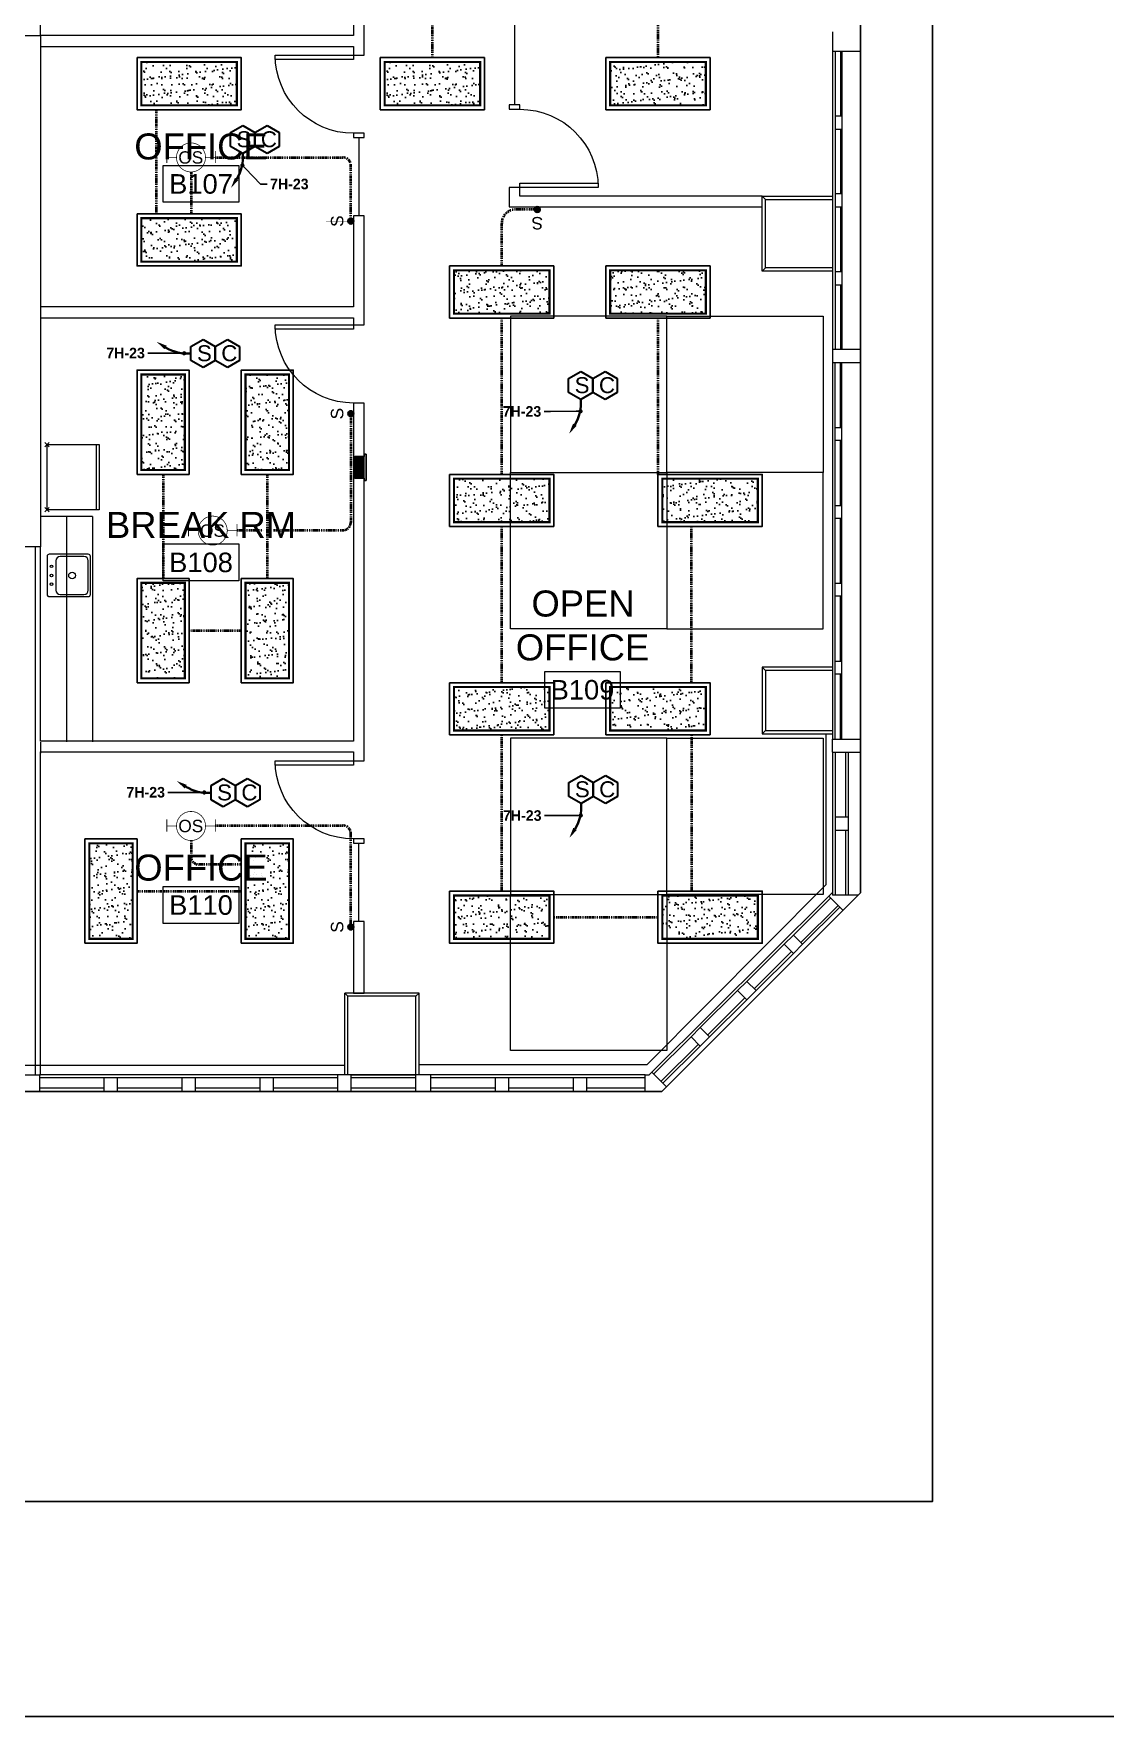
# Model space of a CAD drawing. Header units: inches. Extents: x 4293 to 10865, y -6935 to 441.
# Drawn here: x 8172 to 8666, y -6935 to -6160 of the extents above; entities that cross this region are included whole.
import ezdxf
from ezdxf import colors
from ezdxf.entities.mleader import LeaderData, LeaderLine
from ezdxf.enums import TextEntityAlignment as Align
from ezdxf.math import Vec2, Vec3

# ---------------------------------------------------------------- set-up
doc = ezdxf.new("R2010")
doc.units = ezdxf.units.IN
doc.header["$MEASUREMENT"] = 0
doc.header["$PDMODE"] = 3
doc.linetypes.add('DASHDOT', pattern=[1, 0.5, -0.25, 0, -0.25])
doc.layers.get('Defpoints').update_dxf_attribs({"color": 104})
doc.layers.add('A-CLNG-ELEC', color=11, linetype='Continuous')
doc.layers.add('A-EQUIP-FIRE', color=1, linetype='Continuous')
for name, color, linetype, lineweight in [('ARCH-BLOCK', 8, 'Continuous', 0), ('E-CIRC. NUMB', 7, 'Continuous', 35), ('E-LIGHT CNTRL-DETC.', 152, 'Continuous', 25), ('E-LIGHT SWITCH', 3, 'Continuous', 35), ('E-LIGHT-CONDUIT', 30, 'DASHDOT', 40), ('E-SMOKE AND CARBON DETECTORS', 33, 'Continuous', 30)]:
    doc.layers.add(name, color=color, linetype=linetype, lineweight=lineweight)
doc.styles.add('Arial', font='arial.ttf', dxfattribs={"height": 6})
doc.styles.add('BOO', font='GOTHIC.TTF', dxfattribs={"height": 6})
doc.styles.add('DB', font='arial.ttf')
doc.styles.get("Standard").update_dxf_attribs({"font": 'arial.ttf'})
pattern_1 = [(37.5, (9445.5637, 76.1674), (-0.18898, 5.7804713), [0, -4.56, 0, -5.1, 0, -4.875]), (7.5, (9445.564, 76.167), (5.30933, 8.466438), [0, -2.46, 0, -4.11, 0, -1.575]), (327.5, (9441.8737, 76.1674), (9.3424256, 0.016977), [0, -1.5, 0, -5.4, 0, -7.05]), (317.5, (9441.874, 76.167), (9.01838, 2.633027), [0, -0.75, 0, -3.54, 0, -4.05])]
pattern_2 = [(37.5, (9445.5637, 52.1674), (-0.18898, 5.7804713), [0, -4.56, 0, -5.1, 0, -4.875]), (7.5, (9445.564, 52.167), (5.30933, 8.466438), [0, -2.46, 0, -4.11, 0, -1.575]), (327.5, (9441.8737, 52.1674), (9.3424256, 0.016977), [0, -1.5, 0, -5.4, 0, -7.05]), (317.5, (9441.874, 52.167), (9.01838, 2.633027), [0, -0.75, 0, -3.54, 0, -4.05])]

# ---------------------------------------------------------------- blocks, each defined once
blk = doc.blocks.new('fp')
at = {"layer": 'ARCH-BLOCK'}
for p, q in [((11513.78, 2944.65), (11513.78, 3808.93)), ((11513.78, 3799.29), (11513.78, 2944.65)), ((11354.39, 3471.46), (11354.39, 3307.62)), ((11280.14, 3368.64), (11280.14, 3339.55)), ((11285.14, 3334.55), (11285.14, 3368.64)), ((11135.99, 3339.55), (11135.99, 3357)), ((11500.89, 3341.37), (11500.89, 3332.39)), ((11026.22, 3339.55), (11135.99, 3339.55)), ((11135.99, 3339.55), (11135.99, 3103.95)), ((11280.14, 3339.55), (11135.99, 3339.55)), ((11135.99, 3339.55), (11135.99, 3334.55)), ((11135.99, 3334.55), (11280.14, 3334.55)), ((11280.14, 3334.55), (11280.14, 3330.55)), ((11285.14, 3330.55), (11285.14, 3334.55)), ((11244.14, 3328.55), (11244.14, 3330.55)), ((11244.14, 3330.55), (11280.14, 3330.55)), ((11280.14, 3328.55), (11244.14, 3328.55)), ((11280.14, 3330.55), (11285.14, 3330.55)), ((11280.14, 3330.55), (11280.14, 3328.55)), ((11500.89, 3332.39), (11513.78, 3332.39)), ((11500.89, 3332.39), (11500.89, 3194.87)), ((11502.09, 3332.39), (11502.09, 3302.51)), ((11504.49, 3332.39), (11504.49, 3302.51)), ((11505.09, 3332.39), (11505.09, 3302.51)), ((11356.89, 3307.62), (11351.89, 3307.62)), ((11351.89, 3307.62), (11351.89, 3305.62)), ((11351.89, 3305.62), (11356.89, 3305.62)), ((11356.89, 3305.62), (11356.89, 3307.62)), ((11505.09, 3302.51), (11502.09, 3302.51)), ((11502.09, 3302.51), (11502.09, 3296.51)), ((11502.09, 3296.51), (11505.09, 3296.51)), ((11502.09, 3296.51), (11502.09, 3266.63)), ((11504.49, 3296.51), (11504.49, 3266.63)), ((11505.09, 3302.51), (11505.09, 3296.51)), ((11505.09, 3296.51), (11505.09, 3266.63)), ((11285.14, 3294.55), (11280.14, 3294.55)), ((11280.14, 3294.55), (11280.14, 3292.55)), ((11280.14, 3292.55), (11285.14, 3292.55)), ((11282.64, 3292.55), (11282.64, 3256.55)), ((11285.14, 3292.55), (11285.14, 3294.55)), ((11192.54, 3262.75), (11192.54, 3279.7)), ((11192.54, 3279.7), (11227.37, 3279.7)), ((11227.37, 3279.7), (11227.37, 3262.75)), ((11356.89, 3269.62), (11356.89, 3271.62)), ((11356.89, 3271.62), (11392.89, 3271.62)), ((11392.89, 3271.62), (11392.89, 3269.62)), ((11356.89, 3269.62), (11351.89, 3269.62)), ((11351.89, 3269.62), (11351.89, 3260.62)), ((11356.89, 3265.62), (11356.89, 3269.62)), ((11392.89, 3269.62), (11356.89, 3269.62)), ((11468.47, 3265.62), (11356.89, 3265.62)), ((11468.47, 3231.01), (11468.47, 3265.62)), ((11468.47, 3265.62), (11500.89, 3265.62)), ((11468.47, 3260.62), (11468.47, 3265.62)), ((11469.97, 3264.12), (11468.47, 3265.62)), ((11469.97, 3232.51), (11469.97, 3264.12)), ((11469.97, 3264.12), (11500.89, 3264.12)), ((11505.09, 3266.63), (11502.09, 3266.63)), ((11502.09, 3266.63), (11502.09, 3260.63)), ((11505.09, 3266.63), (11505.09, 3260.63)), ((11227.37, 3262.75), (11192.54, 3262.75)), ((11285.14, 3256.55), (11280.14, 3256.55)), ((11280.14, 3256.55), (11280.14, 3214.55)), ((11285.14, 3209.55), (11285.14, 3256.55)), ((11351.89, 3260.62), (11468.47, 3260.62)), ((11502.09, 3260.63), (11505.09, 3260.63)), ((11502.09, 3260.63), (11502.09, 3230.75)), ((11504.49, 3260.63), (11504.49, 3230.75)), ((11505.09, 3260.63), (11505.09, 3230.75)), ((11469.97, 3232.51), (11468.47, 3231.01)), ((11500.89, 3231.01), (11468.47, 3231.01)), ((11500.89, 3232.51), (11469.97, 3232.51)), ((11505.09, 3230.75), (11502.09, 3230.75)), ((11502.09, 3230.75), (11502.09, 3224.75)), ((11505.09, 3230.75), (11505.09, 3224.75)), ((11502.09, 3224.75), (11505.09, 3224.75)), ((11502.09, 3224.75), (11502.09, 3194.87)), ((11504.49, 3224.75), (11504.49, 3194.87)), ((11505.09, 3224.75), (11505.09, 3194.87)), ((11280.14, 3214.55), (11135.99, 3214.55)), ((11135.99, 3214.55), (11135.99, 3209.55)), ((11424.58, 3210.26), (11352.58, 3210.26)), ((11352.58, 3210.26), (11352.58, 3138.26)), ((11424.58, 3210.26), (11496.58, 3210.26)), ((11424.58, 3138.26), (11424.58, 3210.26)), ((11424.58, 3138.26), (11424.58, 3210.26)), ((11496.58, 3210.26), (11496.58, 3138.26)), ((11135.99, 3209.55), (11280.14, 3209.55)), ((11244.14, 3204.28), (11244.14, 3206.28)), ((11244.14, 3206.28), (11280.14, 3206.28)), ((11280.14, 3204.28), (11244.14, 3204.28)), ((11280.14, 3209.55), (11280.14, 3206.28)), ((11280.14, 3206.28), (11285.14, 3206.28)), ((11280.14, 3206.28), (11280.14, 3204.28)), ((11285.14, 3206.28), (11285.14, 3209.55)), ((11500.89, 3194.87), (11500.89, 3188.87)), ((11513.78, 3194.87), (11500.89, 3194.87)), ((11513.78, 3188.87), (11500.89, 3188.87)), ((11500.89, 3188.87), (11500.89, 3015.47)), ((11502.09, 3158.99), (11502.09, 3188.87)), ((11504.49, 3158.99), (11504.49, 3188.87)), ((11505.09, 3158.99), (11505.09, 3188.87)), ((11285.14, 3170.28), (11280.14, 3170.28)), ((11280.14, 3170.28), (11280.14, 3014.55)), ((11285.14, 3014.55), (11285.14, 3170.28)), ((11502.09, 3158.99), (11505.09, 3158.99)), ((11502.09, 3152.99), (11502.09, 3158.99)), ((11505.09, 3152.99), (11505.09, 3158.99)), ((11139.04, 3151.1), (11163.04, 3151.1)), ((11139.04, 3121.1), (11139.04, 3151.1)), ((11161.84, 3121.1), (11161.84, 3151.1)), ((11163.04, 3151.1), (11163.04, 3121.1)), ((11505.09, 3152.99), (11502.09, 3152.99)), ((11502.09, 3123.11), (11502.09, 3152.99)), ((11504.49, 3123.11), (11504.49, 3152.99)), ((11505.09, 3123.11), (11505.09, 3152.99)), ((11352.58, 3138.26), (11424.58, 3138.26)), ((11352.58, 3066.26), (11352.58, 3138.26)), ((11352.58, 3138.26), (11424.58, 3138.26)), ((11496.58, 3138.26), (11424.58, 3138.26)), ((11496.58, 3138.26), (11424.58, 3138.26)), ((11424.58, 3138.26), (11424.58, 3066.26)), ((11424.58, 3138.26), (11424.58, 3066.26)), ((11496.58, 3066.26), (11496.58, 3138.26)), ((11159.99, 3118.07), (11135.99, 3118.07)), ((11163.04, 3121.1), (11139.04, 3121.1)), ((11147.99, 3118.07), (11147.99, 3014.21)), ((11159.99, 3118.07), (11159.99, 3014.21)), ((11502.09, 3123.11), (11505.09, 3123.11)), ((11502.09, 3117.11), (11502.09, 3123.11)), ((11505.09, 3117.11), (11502.09, 3117.11)), ((11502.09, 3087.23), (11502.09, 3117.11)), ((11504.49, 3087.23), (11504.49, 3117.11)), ((11505.09, 3117.11), (11505.09, 3123.11)), ((11505.09, 3087.23), (11505.09, 3117.11)), ((11135.99, 3103.95), (10751.3, 3103.95)), ((11135.99, 3103.95), (11130.99, 3103.95)), ((11133.49, 3103.95), (11133.49, 2860.77)), ((11135.99, 3014.55), (11135.99, 3103.95)), ((11192.54, 3088.38), (11192.54, 3105.33)), ((11192.54, 3105.33), (11227.37, 3105.33)), ((11227.37, 3105.33), (11227.37, 3088.38)), ((11139.04, 3099.61), (11139.04, 3082.07)), ((11158.04, 3100.61), (11140.04, 3100.61)), ((11143.04, 3097.56), (11143.04, 3084.07)), ((11156.04, 3099.56), (11145.04, 3099.56)), ((11158.04, 3084.07), (11158.04, 3097.56)), ((11159.04, 3082.07), (11159.04, 3099.61)), ((11227.37, 3088.38), (11192.54, 3088.38)), ((11502.09, 3081.23), (11502.09, 3087.23)), ((11502.09, 3087.23), (11505.09, 3087.23)), ((11505.09, 3081.23), (11505.09, 3087.23)), ((11140.04, 3081.07), (11158.04, 3081.07)), ((11145.04, 3082.07), (11156.04, 3082.07)), ((11505.09, 3081.23), (11502.09, 3081.23)), ((11502.09, 3051.35), (11502.09, 3081.23)), ((11504.49, 3051.35), (11504.49, 3081.23)), ((11505.09, 3051.35), (11505.09, 3081.23)), ((11424.58, 3066.26), (11352.58, 3066.26)), ((11424.58, 3066.26), (11496.58, 3066.26)), ((11500.89, 3048.62), (11468.47, 3048.62)), ((11468.47, 3048.62), (11468.47, 3017.86)), ((11469.97, 3047.12), (11468.47, 3048.62)), ((11500.89, 3047.12), (11469.97, 3047.12)), ((11469.97, 3047.12), (11469.97, 3019.36)), ((11502.09, 3051.35), (11505.09, 3051.35)), ((11502.09, 3045.35), (11502.09, 3051.35)), ((11505.09, 3045.35), (11505.09, 3051.35)), ((11368.28, 3029.69), (11368.28, 3046.64)), ((11368.28, 3046.64), (11403.11, 3046.64)), ((11403.11, 3046.64), (11403.11, 3029.69)), ((11502.09, 3015.47), (11502.09, 3045.35)), ((11505.09, 3045.35), (11502.09, 3045.35)), ((11504.49, 3015.47), (11504.49, 3045.35)), ((11505.09, 3015.47), (11505.09, 3045.35)), ((11403.11, 3029.69), (11368.28, 3029.69)), ((11424.58, 3015.91), (11352.58, 3015.91)), ((11352.58, 3015.91), (11352.58, 2943.91)), ((11424.58, 3015.91), (11496.58, 3015.91)), ((11424.58, 2943.91), (11424.58, 3015.91)), ((11424.58, 2943.91), (11424.58, 3015.91)), ((11469.97, 3019.36), (11468.47, 3017.86)), ((11468.47, 3017.86), (11500.89, 3017.86)), ((11469.97, 3019.36), (11500.89, 3019.36)), ((11496.58, 3015.91), (11496.58, 2943.91)), ((11497.86, 3017.86), (11497.86, 2948.23)), ((11280.14, 3014.55), (11135.99, 3014.55)), ((11135.99, 3013.96), (11135.99, 3008.96)), ((11135.99, 3009.55), (11280.14, 3009.55)), ((11135.99, 2860.77), (11135.99, 3009.55)), ((11280.14, 3009.55), (11280.14, 3005.46)), ((11285.14, 3005.46), (11285.14, 3014.55)), ((11500.89, 3009.47), (11500.89, 3015.47)), ((11500.89, 3015.47), (11513.78, 3015.47)), ((11500.89, 3009.47), (11513.78, 3009.47)), ((11500.89, 3009.47), (11500.89, 2943.47)), ((11502.09, 3009.47), (11502.09, 2979.47)), ((11506.89, 3009.47), (11506.89, 2979.47)), ((11508.09, 3009.47), (11508.09, 2979.47)), ((11244.14, 3003.46), (11244.14, 3005.46)), ((11244.14, 3005.46), (11280.14, 3005.46)), ((11280.14, 3003.46), (11244.14, 3003.46)), ((11280.14, 3005.46), (11285.14, 3005.46)), ((11280.14, 3005.46), (11280.14, 3003.46)), ((11508.09, 2979.47), (11502.09, 2979.47)), ((11502.09, 2979.47), (11502.09, 2973.47)), ((11508.09, 2979.47), (11508.09, 2973.47)), ((11285.14, 2969.46), (11280.14, 2969.46)), ((11280.14, 2969.46), (11280.14, 2967.46)), ((11285.14, 2967.46), (11285.14, 2969.46)), ((11502.09, 2973.47), (11508.09, 2973.47)), ((11502.09, 2973.47), (11502.09, 2943.47)), ((11506.89, 2973.47), (11506.89, 2943.47)), ((11508.09, 2973.47), (11508.09, 2943.47)), ((11280.14, 2967.46), (11285.14, 2967.46)), ((11282.64, 2931.46), (11282.64, 2967.46)), ((11192.54, 2930.51), (11192.54, 2947.46)), ((11192.54, 2947.46), (11227.37, 2947.46)), ((11227.37, 2947.46), (11227.37, 2930.51)), ((11497.86, 2948.23), (11415.26, 2865.41)), ((11352.58, 2943.91), (11424.58, 2943.91)), ((11352.58, 2871.91), (11352.58, 2943.91)), ((11352.58, 2943.91), (11424.58, 2943.91)), ((11499.2, 2943.09), (11417.67, 2862.04)), ((11513.78, 2944.65), (11422.23, 2853.09)), ((11422.23, 2853.09), (11513.78, 2944.65)), ((11496.58, 2943.91), (11424.58, 2943.91)), ((11424.58, 2943.91), (11424.58, 2871.91)), ((11482.85, 2925.15), (11500.04, 2942.24)), ((11486.24, 2921.75), (11503.43, 2938.84)), ((11499.2, 2943.09), (11500.89, 2944.78)), ((11505.69, 2936.56), (11499.2, 2943.09)), ((11512.6, 2943.47), (11500.89, 2943.47)), ((11227.37, 2930.51), (11192.54, 2930.51)), ((11285.14, 2931.46), (11280.14, 2931.46)), ((11280.14, 2931.46), (11280.14, 2898.46)), ((11285.14, 2898.46), (11285.14, 2931.46)), ((11487.08, 2920.9), (11504.27, 2937.99)), ((11478.6, 2920.92), (11482.85, 2925.15)), ((11482.85, 2925.15), (11487.08, 2920.9)), ((11461.41, 2903.83), (11478.6, 2920.92)), ((11464.79, 2900.43), (11481.98, 2917.52)), ((11465.64, 2899.58), (11482.83, 2916.67)), ((11482.83, 2916.67), (11478.6, 2920.92)), ((11482.83, 2916.67), (11487.08, 2920.9)), ((11439.96, 2882.51), (11457.15, 2899.6)), ((11457.15, 2899.6), (11461.41, 2903.83)), ((11461.38, 2895.35), (11457.15, 2899.6)), ((11461.38, 2895.35), (11465.64, 2899.58)), ((11461.41, 2903.83), (11465.64, 2899.58)), ((11310.43, 2898.46), (11276.14, 2898.46)), ((11276.14, 2860.77), (11276.14, 2898.46)), ((11277.64, 2896.96), (11276.14, 2898.46)), ((11308.93, 2896.96), (11277.64, 2896.96)), ((11277.64, 2860.77), (11277.64, 2896.96)), ((11280.14, 2898.46), (11285.14, 2898.46)), ((11308.93, 2896.96), (11310.43, 2898.46)), ((11308.93, 2860.77), (11308.93, 2896.96)), ((11310.43, 2860.77), (11310.43, 2898.46)), ((11443.35, 2879.11), (11460.54, 2896.2)), ((11444.19, 2878.26), (11461.38, 2895.35)), ((11418.52, 2861.19), (11435.71, 2878.28)), ((11435.71, 2878.28), (11439.96, 2882.51)), ((11439.94, 2874.03), (11435.71, 2878.28)), ((11439.94, 2874.03), (11444.19, 2878.26)), ((11439.96, 2882.51), (11444.19, 2878.26)), ((11424.58, 2871.91), (11352.58, 2871.91)), ((11421.9, 2857.79), (11439.09, 2874.88)), ((11422.75, 2856.94), (11439.94, 2874.03)), ((11023.72, 2865.21), (11276.14, 2865.21)), ((11023.72, 2860.77), (11135.51, 2860.77)), ((11130.99, 2860.77), (11135.99, 2860.77)), ((11135.51, 2860.77), (11135.51, 2853.09)), ((11273.03, 2860.77), (11135.51, 2860.77)), ((11315.71, 2860.77), (11273.03, 2860.77)), ((11273.03, 2853.09), (11273.03, 2860.77)), ((11279.03, 2860.77), (11279.03, 2853.09)), ((11279.03, 2860.77), (11308.91, 2860.77)), ((11308.91, 2853.09), (11308.91, 2860.77)), ((11415.26, 2865.41), (11310.43, 2865.41)), ((11315.71, 2860.77), (11315.71, 2853.09)), ((11414.59, 2860.77), (11315.71, 2860.77)), ((11414.59, 2860.77), (11416.39, 2860.77)), ((11414.59, 2853.09), (11414.59, 2860.77)), ((11416.39, 2860.77), (11417.67, 2862.04)), ((11417.67, 2862.04), (11424.4, 2855.27)), ((11422.23, 2853.09), (9725.28, 2853.09)), ((9725.28, 2853.09), (11422.23, 2853.09)), ((11135.51, 2859.57), (11165.39, 2859.57)), ((11135.51, 2854.77), (11165.39, 2854.77)), ((11165.39, 2853.09), (11165.39, 2859.57)), ((11165.39, 2859.57), (11171.39, 2859.57)), ((11171.39, 2859.57), (11171.39, 2853.09)), ((11171.39, 2859.57), (11201.27, 2859.57)), ((11171.39, 2854.77), (11201.27, 2854.77)), ((11201.27, 2853.09), (11201.27, 2859.57)), ((11201.27, 2859.57), (11207.27, 2859.57)), ((11207.27, 2859.57), (11207.27, 2853.09)), ((11207.27, 2859.57), (11237.15, 2859.57)), ((11207.27, 2854.77), (11237.15, 2854.77)), ((11237.15, 2853.09), (11237.15, 2859.57)), ((11237.15, 2859.57), (11243.15, 2859.57)), ((11243.15, 2859.57), (11243.15, 2853.09)), ((11243.15, 2859.57), (11273.03, 2859.57)), ((11243.15, 2854.77), (11273.03, 2854.77)), ((11279.03, 2859.57), (11308.91, 2859.57)), ((11279.03, 2854.77), (11308.91, 2854.77)), ((11315.71, 2859.57), (11345.59, 2859.57)), ((11315.71, 2854.77), (11345.59, 2854.77)), ((11345.59, 2853.09), (11345.59, 2859.57)), ((11345.59, 2859.57), (11351.59, 2859.57)), ((11351.59, 2859.57), (11351.59, 2853.09)), ((11351.59, 2859.57), (11381.47, 2859.57)), ((11351.59, 2854.77), (11381.47, 2854.77)), ((11381.47, 2853.09), (11381.47, 2859.57)), ((11381.47, 2859.57), (11387.47, 2859.57)), ((11387.47, 2859.57), (11387.47, 2853.09)), ((11387.47, 2859.57), (11414.59, 2859.57)), ((11387.47, 2854.77), (11414.59, 2854.77))]:
    blk.add_line(p, q, dxfattribs=at)
for centre, radius in [((11141.09, 3095.01), 0.568), ((11141.09, 3090.84), 0.603), ((11141.09, 3086.84), 0.568), ((11150.54, 3090.82), 1.54)]:
    blk.add_circle(centre, radius, dxfattribs=at)
at = {"layer": 'ARCH-BLOCK', "extrusion": (0, 0, -1)}
for centre, start, end in [((-11280.14, 3330.55), 270, 0), ((-11356.89, 3269.62), 90, 180), ((-11280.14, 3206.28), 270, 0), ((-11280.14, 3005.46), 270, 0)]:
    blk.add_arc(centre, 36, start, end, dxfattribs=at)
at = {"layer": 'ARCH-BLOCK'}
for centre, radius, start, end in [((11140.04, 3099.61), 1, 90, 180), ((11145.04, 3097.56), 2, 90, 180), ((11156.04, 3097.56), 2, 360, 90), ((11158.04, 3099.61), 1, 0, 90), ((11140.04, 3082.07), 1, 180, 270), ((11145.04, 3084.07), 2, 180, 270), ((11156.04, 3084.07), 2, 270, 360), ((11158.04, 3082.07), 1, 270, 0)]:
    blk.add_arc(centre, radius, start, end, dxfattribs=at)
for p in [(11139.04, 3151.1), (11139.04, 3121.1)]:
    blk.add_point(p, dxfattribs=at)
at = {"layer": 'ARCH-BLOCK', "style": 'DB'}
for s, p in [('OFFICE', (11209.95, 3282.49)), ('BREAK RM', (11209.95, 3108.11)), ('OFFICE', (11209.95, 2950.24))]:
    blk.add_text(s, height=12, dxfattribs=at).set_placement(p, align=Align.CENTER)
for s, p in [('B107', (11209.95, 3271.23)), ('B108', (11209.95, 3096.86)), ('B109', (11385.7, 3038.17)), ('B110', (11209.95, 2938.99))]:
    blk.add_text(s, height=9, dxfattribs=at).set_placement(p, align=Align.MIDDLE_CENTER)
for s, p in [('OPEN', (11362.18, 3071.91)), ('OFFICE', (11354.96, 3051.69))]:
    blk.add_text(s, height=12, dxfattribs=at).set_placement(p)
blk = doc.blocks.new('A$C6F8E1985')
blk.add_lwpolyline([(0, 24), (48, 24), (48, 0), (0, 0)], close=True)
at = {"const_width": 1}
blk.add_lwpolyline([(2, 22), (46, 22), (46, 2), (2, 2)], close=True, dxfattribs=at)
blk = doc.blocks.new('A$Ceabd288c')
at = {"linetype": 'Continuous', "const_width": 0.287}
for points in [[(-9.8, 2.64), (-9.8, -2.29)], [(-9.8, 0), (-5.88, 0)], [(9.8, 0), (5.88, 0)], [(9.8, 2.64), (9.8, -2.29)]]:
    blk.add_lwpolyline(points, dxfattribs=at)
blk.add_lwpolyline([(0, -5.88, -0.414214), (-5.88, 0, -0.414214), (0, 5.88, -1)], format="xyb", close=True, dxfattribs=at)
at = {"style": 'Arial'}
blk.add_attdef('OS', text='', height=5, dxfattribs=at).set_placement((-5.13, 0), align=Align.MIDDLE_LEFT)
blk = doc.blocks.new('SW')
at = {"linetype": 'Continuous'}
blk.add_hatch(color=256, dxfattribs=at).paths.add_polyline_path([(1.9, 1.9, 1), (-1.9, 1.9, 1)])
at = {"const_width": 0.08}
blk.add_lwpolyline([(0, 3.8), (0, 19.7)], dxfattribs=at)
at = {"linetype": 'Continuous'}
blk.add_circle((0, 1.9), 1.88, dxfattribs=at)
at = {"insert": (0, 11.7), "char_height": 9, "width": 7.434, "attachment_point": 5, "style": 'Arial'}
blk.add_mtext('S', dxfattribs=at)
at = {"linetype": 'Continuous', "style": 'Arial'}
blk.add_attdef('S?', (5.2, 16.2), '', height=6, dxfattribs=at)
blk = doc.blocks.new('A$C2F972E4A')
for p, q in [((-3.33, 1.92), (0, 3.84)), ((-3.33, -1.92), (-3.33, 1.92)), ((0, 3.84), (3.33, 1.92)), ((3.33, 1.92), (3.33, -1.92)), ((0, -3.84), (-3.33, -1.92)), ((3.33, -1.92), (0, -3.84))]:
    blk.add_line(p, q)
at = {"insert": (-1.69, 2.25), "char_height": 4.37, "attachment_point": 1}
blk.add_mtext_dynamic_manual_height_columns('C', width=354.8658, gutter_width=12.5, heights=[0], dxfattribs=at)
blk = doc.blocks.new('A$C5D931295')
for p, q in [((-3.33, 1.92), (0, 3.84)), ((-3.33, -1.92), (-3.33, 1.92)), ((0, 3.84), (3.33, 1.92)), ((3.33, 1.92), (3.33, -1.92)), ((0, -3.84), (-3.33, -1.92)), ((3.33, -1.92), (0, -3.84))]:
    blk.add_line(p, q)
at = {"insert": (-1.69, 2.25), "char_height": 4.37, "attachment_point": 1}
blk.add_mtext_dynamic_manual_height_columns('S', width=354.8658, gutter_width=12.5, heights=[0], dxfattribs=at)
blk = doc.blocks.new('SMOKE')
at = {"layer": 'E-SMOKE AND CARBON DETECTORS', "xscale": 2, "yscale": 2, "zscale": 2}
for name, p in [('A$C5D931295', (5484.96, -5180.75)), ('A$C2F972E4A', (5498.26, -5180.75))]:
    blk.add_blockref(name, p, dxfattribs=at)
blk = doc.blocks.new('*U124')
blk.add_hatch(color=256).paths.add_polyline_path([(0.07, 0.28), (-1.45, 0.37), (-0.07, -0.28)])
blk = doc.blocks.new('HOMER')
at = {"layer": 'E-CIRC. NUMB', "linetype": 'Continuous'}
blk.add_lwpolyline([(0, 0, -0.161232), (-1.4, 18.1, 1.42241)], format="xyb", dxfattribs=at)
at = {"layer": 'E-CIRC. NUMB', "linetype": 'ByBlock', "xscale": 5, "yscale": 5, "zscale": 5, "rotation": 270}
blk.add_blockref('*U124', (-1.4, 18.1), dxfattribs=at)
blk = doc.blocks.new('_Dot')
at = {"color": 0, "linetype": 'ByBlock', "lineweight": -2}
blk.add_line((-0.5, 0), (-1, 0), dxfattribs=at)
at = {"color": 0, "linetype": 'ByBlock', "const_width": 0.5}
blk.add_lwpolyline([(-0.25, 0, 1), (0.25, 0, 1)], format="xyb", close=True, dxfattribs=at)

msp = doc.modelspace()

# ---------------------------------------------------------------- hatches: boundary and pattern name
at = {"layer": 'A-CLNG-ELEC'}
h = msp.add_hatch(dxfattribs=at)
h.set_pattern_fill('AR-SAND', color=256, scale=3)
h.set_pattern_definition([(37.5, (9877.5624, 460.1673), (-0.18898, 5.7804713), [0, -4.56, 0, -5.1, 0, -4.875]), (7.5, (9877.5624, 460.167), (5.30933, 8.466438), [0, -2.46, 0, -4.11, 0, -1.575]), (327.5, (9873.8724, 460.1673), (9.3424256, 0.016977), [0, -1.5, 0, -5.4, 0, -7.05]), (317.5, (9873.8724, 460.167), (9.01838, 2.633027), [0, -0.75, 0, -3.54, 0, -4.05])])
h.paths.add_polyline_path([(8265.44, -6173.22), (8221.44, -6173.22), (8221.44, -6193.22), (8265.44, -6193.22)])
h = msp.add_hatch(dxfattribs=at)
h.set_pattern_fill('AR-SAND', color=256, scale=3)
h.set_pattern_definition([(37.5, (9989.6123, 460.1673), (-0.18898, 5.7804713), [0, -4.56, 0, -5.1, 0, -4.875]), (7.5, (9989.612, 460.167), (5.30933, 8.466438), [0, -2.46, 0, -4.11, 0, -1.575]), (327.5, (9985.9223, 460.1673), (9.3424256, 0.016977), [0, -1.5, 0, -5.4, 0, -7.05]), (317.5, (9985.922, 460.167), (9.01838, 2.633027), [0, -0.75, 0, -3.54, 0, -4.05])])
h.paths.add_polyline_path([(8377.49, -6173.22), (8333.49, -6173.22), (8333.49, -6193.22), (8377.49, -6193.22)])
h = msp.add_hatch(dxfattribs=at)
h.set_pattern_fill('AR-SAND', color=256, scale=3)
h.set_pattern_definition(pattern_1)
h.paths.add_polyline_path([(8481.44, -6173.22), (8437.44, -6173.22), (8437.44, -6193.22), (8481.44, -6193.22)])
h = msp.add_hatch(dxfattribs=at)
h.set_pattern_fill('AR-SAND', color=256, scale=3)
h.set_pattern_definition(pattern_1)
h.paths.add_polyline_path([(8265.44, -6245.22), (8221.44, -6245.22), (8221.44, -6265.22), (8265.44, -6265.22)])
h = msp.add_hatch(dxfattribs=at)
h.set_pattern_fill('AR-SAND', color=256, scale=3)
h.set_pattern_definition(pattern_1)
h.paths.add_polyline_path([(8409.44, -6269.22), (8365.44, -6269.22), (8365.44, -6289.22), (8409.44, -6289.22)])
h = msp.add_hatch(dxfattribs=at)
h.set_pattern_fill('AR-SAND', color=256, scale=3)
h.set_pattern_definition(pattern_1)
h.paths.add_polyline_path([(8481.44, -6269.22), (8437.44, -6269.22), (8437.44, -6289.22), (8481.44, -6289.22)])
h = msp.add_hatch(dxfattribs=at)
h.set_pattern_fill('AR-SAND', color=256, scale=3)
h.set_pattern_definition(pattern_1)
h.paths.add_polyline_path([(8241.44, -6317.22), (8221.44, -6317.22), (8221.44, -6361.22), (8241.44, -6361.22)])
h = msp.add_hatch(dxfattribs=at)
h.set_pattern_fill('AR-SAND', color=256, scale=3)
h.set_pattern_definition(pattern_1)
h.paths.add_polyline_path([(8289.44, -6317.22), (8269.44, -6317.22), (8269.44, -6361.22), (8289.44, -6361.22)])
h = msp.add_hatch(dxfattribs=at)
h.set_pattern_fill('AR-SAND', color=256, scale=3)
h.set_pattern_definition(pattern_2)
h.paths.add_polyline_path([(8409.44, -6365.22), (8365.44, -6365.22), (8365.44, -6385.22), (8409.44, -6385.22)])
h = msp.add_hatch(dxfattribs=at)
h.set_pattern_fill('AR-SAND', color=256, scale=3)
h.set_pattern_definition(pattern_2)
h.paths.add_polyline_path([(8505.44, -6365.22), (8461.44, -6365.22), (8461.44, -6385.22), (8505.44, -6385.22)])
h = msp.add_hatch(dxfattribs=at)
h.set_pattern_fill('AR-SAND', color=256, scale=3)
h.set_pattern_definition(pattern_1)
h.paths.add_polyline_path([(8241.44, -6413.22), (8221.44, -6413.22), (8221.44, -6457.22), (8241.44, -6457.22)])
h = msp.add_hatch(dxfattribs=at)
h.set_pattern_fill('AR-SAND', color=256, scale=3)
h.set_pattern_definition(pattern_1)
h.paths.add_polyline_path([(8289.44, -6413.22), (8269.44, -6413.22), (8269.44, -6457.22), (8289.44, -6457.22)])
h = msp.add_hatch(dxfattribs=at)
h.set_pattern_fill('AR-SAND', color=256, scale=3)
h.set_pattern_definition([(37.5, (9445.5637, 100.1674), (-0.18898, 5.7804713), [0, -4.56, 0, -5.1, 0, -4.875]), (7.5, (9445.564, 100.167), (5.30933, 8.466438), [0, -2.46, 0, -4.11, 0, -1.575]), (327.5, (9441.8737, 100.1674), (9.3424256, 0.016977), [0, -1.5, 0, -5.4, 0, -7.05]), (317.5, (9441.874, 100.167), (9.01838, 2.633027), [0, -0.75, 0, -3.54, 0, -4.05])])
h.paths.add_polyline_path([(8409.44, -6461.22), (8365.44, -6461.22), (8365.44, -6481.22), (8409.44, -6481.22)])
h = msp.add_hatch(dxfattribs=at)
h.set_pattern_fill('AR-SAND', color=256, scale=3)
h.set_pattern_definition([(37.5, (9421.5637, 100.1674), (-0.18898, 5.7804713), [0, -4.56, 0, -5.1, 0, -4.875]), (7.5, (9421.564, 100.167), (5.30933, 8.466438), [0, -2.46, 0, -4.11, 0, -1.575]), (327.5, (9417.8737, 100.1674), (9.3424256, 0.016977), [0, -1.5, 0, -5.4, 0, -7.05]), (317.5, (9417.874, 100.167), (9.01838, 2.633027), [0, -0.75, 0, -3.54, 0, -4.05])])
h.paths.add_polyline_path([(8481.44, -6461.22), (8437.44, -6461.22), (8437.44, -6481.22), (8481.44, -6481.22)])
h = msp.add_hatch(dxfattribs=at)
h.set_pattern_fill('AR-SAND', color=256, scale=3)
h.set_pattern_definition([(37.5, (9517.5637, -43.8326), (-0.18898, 5.7804713), [0, -4.56, 0, -5.1, 0, -4.875]), (7.5, (9517.564, -43.833), (5.30933, 8.466438), [0, -2.46, 0, -4.11, 0, -1.575]), (327.5, (9513.8737, -43.8326), (9.3424256, 0.016977), [0, -1.5, 0, -5.4, 0, -7.05]), (317.5, (9513.874, -43.833), (9.01838, 2.633027), [0, -0.75, 0, -3.54, 0, -4.05])])
h.paths.add_polyline_path([(8217.44, -6533.22), (8197.44, -6533.22), (8197.44, -6577.22), (8217.44, -6577.22)])
h = msp.add_hatch(dxfattribs=at)
h.set_pattern_fill('AR-SAND', color=256, scale=3)
h.set_pattern_definition([(37.5, (9589.5637, -43.8326), (-0.18898, 5.7804713), [0, -4.56, 0, -5.1, 0, -4.875]), (7.5, (9589.564, -43.833), (5.30933, 8.466438), [0, -2.46, 0, -4.11, 0, -1.575]), (327.5, (9585.8737, -43.8326), (9.3424256, 0.016977), [0, -1.5, 0, -5.4, 0, -7.05]), (317.5, (9585.874, -43.833), (9.01838, 2.633027), [0, -0.75, 0, -3.54, 0, -4.05])])
h.paths.add_polyline_path([(8289.44, -6533.22), (8269.44, -6533.22), (8269.44, -6577.22), (8289.44, -6577.22)])
h = msp.add_hatch(dxfattribs=at)
h.set_pattern_fill('AR-SAND', color=256, scale=3)
h.set_pattern_definition(pattern_1)
h.paths.add_polyline_path([(8409.44, -6557.22), (8365.44, -6557.22), (8365.44, -6577.22), (8409.44, -6577.22)])
h = msp.add_hatch(dxfattribs=at)
h.set_pattern_fill('AR-SAND', color=256, scale=3)
h.set_pattern_definition(pattern_1)
h.paths.add_polyline_path([(8505.44, -6557.22), (8461.44, -6557.22), (8461.44, -6577.22), (8505.44, -6577.22)])

# ---------------------------------------------------------------- linework, layer by layer
msp.add_line((4292.9, -6935.44), (10864.57, -6935.44))
at = {"layer": 'A-EQUIP-FIRE', "const_width": 4.25}
msp.add_lwpolyline([(8321.99, -6354.98), (8321.99, -6364.98)], dxfattribs=at)
at = {"layer": 'A-EQUIP-FIRE'}
msp.add_lwpolyline([(8324.11, -6353.98), (8324.11, -6354.98), (8319.86, -6354.98), (8319.86, -6364.98), (8324.11, -6364.98), (8324.11, -6365.98), (8324.99, -6365.98), (8324.99, -6353.98)], close=True, dxfattribs=at)
at = {"layer": 'Defpoints'}
msp.add_lwpolyline([(6629.97, -5395.05), (8585.83, -5395.05), (8585.83, -6836.48), (6629.97, -6836.48)], close=True, dxfattribs=at)
at = {"layer": 'E-LIGHT-CONDUIT'}
for p, q in [((8355.49, -6171.22), (8355.49, -6099.22)), ((8459.44, -6123.22), (8459.44, -6171.22)), ((8228.34, -6195.22), (8228.34, -6243.22)), ((8255.45, -6217.22), (8314.33, -6217.22)), ((8244.31, -6223.9), (8244.31, -6243.22)), ((8317.92, -6245.38), (8317.92, -6220.8)), ((8387.44, -6267.22), (8387.44, -6247.61)), ((8402.65, -6241.22), (8393.83, -6241.22)), ((8387.44, -6363.22), (8387.44, -6291.22)), ((8459.44, -6291.22), (8459.44, -6363.22)), ((8317.92, -6336.45), (8317.92, -6385.37)), ((8231.44, -6363.22), (8231.44, -6411.22)), ((8279.44, -6363.22), (8279.44, -6411.22)), ((8387.44, -6459.22), (8387.44, -6387.22)), ((8474.86, -6459.22), (8474.86, -6387.22)), ((8265.45, -6388.96), (8277.58, -6388.96)), ((8282.24, -6388.96), (8314.33, -6388.96)), ((8243.44, -6435.22), (8267.44, -6435.22)), ((8387.44, -6555.22), (8387.44, -6483.22)), ((8474.86, -6483.22), (8474.86, -6555.22)), ((8255.45, -6525.03), (8314.33, -6525.03)), ((8244.31, -6531.91), (8244.31, -6539.45)), ((8317.92, -6570.57), (8317.92, -6528.62)), ((8267.17, -6543.04), (8247.9, -6543.04)), ((8219.44, -6555.22), (8267.44, -6555.22)), ((8411.44, -6567.22), (8459.44, -6567.22))]:
    msp.add_line(p, q, dxfattribs=at)
for centre, radius, start, end in [((8314.33, -6220.8), 3.58, 0, 90), ((8393.83, -6247.61), 6.4, 90, 180), ((8314.33, -6385.37), 3.58, 270, 0), ((8314.33, -6528.62), 3.58, 0, 90), ((8247.9, -6539.45), 3.58, 180, 270)]:
    msp.add_arc(centre, radius, start, end, dxfattribs=at)

# ---------------------------------------------------------------- block references
at = {"layer": 'A-CLNG-ELEC'}
for p, rotation in [((8219.44, -6195.22), 359.9999856236343), ((8331.49, -6195.22), 359.9999856236343), ((8435.44, -6195.22), 359.9999856236343), ((8219.44, -6267.22), 359.9999856236343), ((8363.44, -6291.22), 359.9999856236343), ((8435.44, -6291.22), 359.9999856236343), ((8243.44, -6363.22), 89.99998562363432), ((8291.44, -6363.22), 89.99998562363432), ((8363.44, -6387.22), 359.9999856236343), ((8459.44, -6387.22), 359.9999856236343), ((8243.44, -6459.22), 89.99998562363432), ((8291.44, -6459.22), 89.99998562363432), ((8363.44, -6483.22), 359.9999856236343), ((8435.44, -6483.22), 359.9999856236343), ((8219.44, -6579.22), 89.99997124726882), ((8291.44, -6579.22), 89.99997124726882), ((8363.44, -6579.22), 359.9999856236343), ((8459.44, -6579.22), 359.9999856236343)]:
    msp.add_blockref('A$C6F8E1985', p, dxfattribs=dict(at, rotation=rotation))
at = {"layer": 'ARCH-BLOCK'}
msp.add_blockref('fp', (-2961.03, -9500.64), dxfattribs=at)
at = {"layer": 'E-CIRC. NUMB', "lineweight": -3, "ltscale": 0.1, "xscale": 0.6606597133157283, "yscale": 0.6606597133157283, "zscale": 0.6606597133157283}
for p, rotation in [((8268.13, -6215.39), 162.2450281409582), ((8244.31, -6307.53), 72.24502814095821), ((8423.88, -6328.69), 162.2450281409582), ((8253.57, -6509.88), 72.24502814095821), ((8424, -6514.88), 162.2450281409582)]:
    msp.add_blockref('HOMER', p, dxfattribs=dict(at, rotation=rotation))
at = {"layer": 'E-LIGHT CNTRL-DETC.', "lineweight": -3, "xscale": 1.136974303410005, "yscale": 1.136974303410005, "zscale": 1.136974303410005}
for p in [(8244.31, -6217.22), (8254.31, -6389.15), (8244.31, -6525.23)]:
    msp.add_blockref('A$Ceabd288c', p, dxfattribs=at).add_auto_attribs({'OS': 'OS'})
at = {"layer": 'E-LIGHT SWITCH', "xscale": 0.6365015055599428, "yscale": 0.6365015055599428, "zscale": 0.6365015055599428}
for p, rotation in [((8403.85, -6240.02), 180), ((8319.11, -6246.57), 89.99999999999997), ((8319.11, -6335.26), 89.99999999999997), ((8319.11, -6571.77), 89.99999999999997)]:
    msp.add_blockref('SW', p, dxfattribs=dict(at, rotation=rotation))
at = {"layer": 'E-LIGHT-CONDUIT', "xscale": 0.8411358789172824, "yscale": 0.8411358789172824, "zscale": 0.8411358789172824}
for p in [(3654.54, -1851.22), (3636.31, -1949.81), (3810.29, -1964.52), (3645.57, -2152.16), (3810.4, -2150.71)]:
    msp.add_blockref('SMOKE', p, dxfattribs=at)

# ---------------------------------------------------------------- next in the draw order: leaders
at = {"layer": 'E-CIRC. NUMB', "lineweight": -3}
ml = msp.add_multileader_mtext('Standard', dxfattribs=at)
ml.set_content('{\\fCentury Gothic|b1|i0|c0|p34;7H-23}', color=256, style='BOO')
ml.set_leader_properties(color=45)
ml.set_arrow_properties(name='DOT')
ml.build(insert=Vec2(0, 0))
ml.multileader.update_dxf_attribs({"dogleg_length": 2, "arrow_head_size": 1.95})
ctx = ml.context
ctx.base_point, ctx.char_height, ctx.arrow_head_size, ctx.landing_gap_size, ctx.plane_origin = Vec3(8279.4, -6229.5), 4.8806, 1.95, 1.31, Vec3(8257.23, -6422.42)
notes = []
notes.append((ctx, [(1, (1, 1, 0), (8276.39, -6229.5), (1, 0), 3.01, [(0, [(8267.99, -6220.86)], 0, [])])]))
ctx.mtext.insert, ctx.mtext.width, ctx.mtext.flow_direction = Vec3(8280.71, -6226.99), 9.9769, 5
ctx.mtext.has_bg_fill, ctx.mtext.bg_color, ctx.mtext.bg_scale_factor, ctx.mtext.bg_transparency, ctx.mtext.use_window_bg_color = 1, -1027028792, 1.5, 0, 1
ml = msp.add_multileader_mtext('Standard', dxfattribs=at)
ml.set_content('{\\fCentury Gothic|b1|i0|c0|p34;7H-23}', color=256, style='BOO')
ml.set_leader_properties(color=45)
ml.set_arrow_properties(name='DOT')
ml.build(insert=Vec2(0, 0))
ml.multileader.update_dxf_attribs({"dogleg_length": 2, "arrow_head_size": 1.95})
ctx = ml.context
ctx.base_point, ctx.char_height, ctx.arrow_head_size, ctx.landing_gap_size, ctx.plane_origin = Vec3(8203.5, -6307.39), 4.8806, 1.95, 1.31, Vec3(8230.38, -6509.01)
ctx.text_align_type = 2
notes.append((ctx, [(0, (1, 1, 0), (8227.38, -6307.39), (-1, 0), 3.01, [(0, [(8241.13, -6307.44)], 0, [])])]))
ctx.mtext.insert, ctx.mtext.width, ctx.mtext.alignment, ctx.mtext.flow_direction = Vec3(8223.06, -6304.89), 9.9769, 3, 5
ctx.mtext.has_bg_fill, ctx.mtext.bg_color, ctx.mtext.bg_scale_factor, ctx.mtext.bg_transparency, ctx.mtext.use_window_bg_color = 1, -1027028792, 1.5, 0, 1
ml = msp.add_multileader_mtext('Standard', dxfattribs=at)
ml.set_content('{\\fCentury Gothic|b1|i0|c0|p34;7H-23}', color=256, style='BOO')
ml.set_leader_properties(color=45)
ml.set_arrow_properties(name='DOT')
ml.build(insert=Vec2(0, 0))
ml.multileader.update_dxf_attribs({"dogleg_length": 2, "arrow_head_size": 1.95})
ctx = ml.context
ctx.base_point, ctx.char_height, ctx.arrow_head_size, ctx.landing_gap_size, ctx.plane_origin = Vec3(8386.1, -6334.28), 4.8806, 1.95, 1.31, Vec3(8412.98, -6535.72)
ctx.text_align_type = 2
notes.append((ctx, [(0, (1, 1, 0), (8409.98, -6334.28), (-1, 0), 3.01, [(0, [(8423.74, -6334.15)], 0, [])])]))
ctx.mtext.insert, ctx.mtext.width, ctx.mtext.alignment, ctx.mtext.flow_direction = Vec3(8405.66, -6331.78), 9.9769, 3, 5
ctx.mtext.has_bg_fill, ctx.mtext.bg_color, ctx.mtext.bg_scale_factor, ctx.mtext.bg_transparency, ctx.mtext.use_window_bg_color = 1, -1027028792, 1.5, 0, 1
ml = msp.add_multileader_mtext('Standard', dxfattribs=at)
ml.set_content('{\\fCentury Gothic|b1|i0|c0|p34;7H-23}', color=256, style='BOO')
ml.set_leader_properties(color=45)
ml.set_arrow_properties(name='DOT')
ml.build(insert=Vec2(0, 0))
ml.multileader.update_dxf_attribs({"dogleg_length": 2, "arrow_head_size": 1.95})
ctx = ml.context
ctx.base_point, ctx.char_height, ctx.arrow_head_size, ctx.landing_gap_size, ctx.plane_origin = Vec3(8212.76, -6509.74), 4.8806, 1.95, 1.31, Vec3(8239.64, -6711.36)
ctx.text_align_type = 2
notes.append((ctx, [(0, (1, 1, 0), (8236.64, -6509.74), (-1, 0), 3.01, [(0, [(8250.4, -6509.79)], 0, [])])]))
ctx.mtext.insert, ctx.mtext.width, ctx.mtext.alignment, ctx.mtext.flow_direction = Vec3(8232.32, -6507.24), 9.9769, 3, 5
ctx.mtext.has_bg_fill, ctx.mtext.bg_color, ctx.mtext.bg_scale_factor, ctx.mtext.bg_transparency, ctx.mtext.use_window_bg_color = 1, -1027028792, 1.5, 0, 1
ml = msp.add_multileader_mtext('Standard', dxfattribs=at)
ml.set_content('{\\fCentury Gothic|b1|i0|c0|p34;7H-23}', color=256, style='BOO')
ml.set_leader_properties(color=45)
ml.set_arrow_properties(name='DOT')
ml.build(insert=Vec2(0, 0))
ml.multileader.update_dxf_attribs({"dogleg_length": 2, "arrow_head_size": 1.95})
ctx = ml.context
ctx.base_point, ctx.char_height, ctx.arrow_head_size, ctx.landing_gap_size, ctx.plane_origin = Vec3(8386.22, -6520.47), 4.8806, 1.95, 1.31, Vec3(8413.1, -6721.91)
ctx.text_align_type = 2
notes.append((ctx, [(0, (1, 1, 0), (8410.1, -6520.47), (-1, 0), 3.01, [(0, [(8423.86, -6520.34)], 0, [])])]))
ctx.mtext.insert, ctx.mtext.width, ctx.mtext.alignment, ctx.mtext.flow_direction = Vec3(8405.78, -6517.97), 9.9769, 3, 5
ctx.mtext.has_bg_fill, ctx.mtext.bg_color, ctx.mtext.bg_scale_factor, ctx.mtext.bg_transparency, ctx.mtext.use_window_bg_color = 1, -1027028792, 1.5, 0, 1
for ctx, leaders in notes:
    for number, flags, end, landing, length, lines in leaders:
        leader = LeaderData()
        leader.index, (leader.has_last_leader_line, leader.has_dogleg_vector, leader.attachment_direction) = number, flags
        leader.last_leader_point, leader.dogleg_vector, leader.dogleg_length = Vec3(end), Vec3(landing), length
        for number, points, colour, breaks in lines:
            line = LeaderLine()
            line.index, line.vertices, line.color, line.breaks = number, Vec3.list(points), colors.encode_raw_color(colour), breaks
            leader.lines.append(line)
        ctx.leaders.append(leader)

doc.saveas('drawing.dxf')
